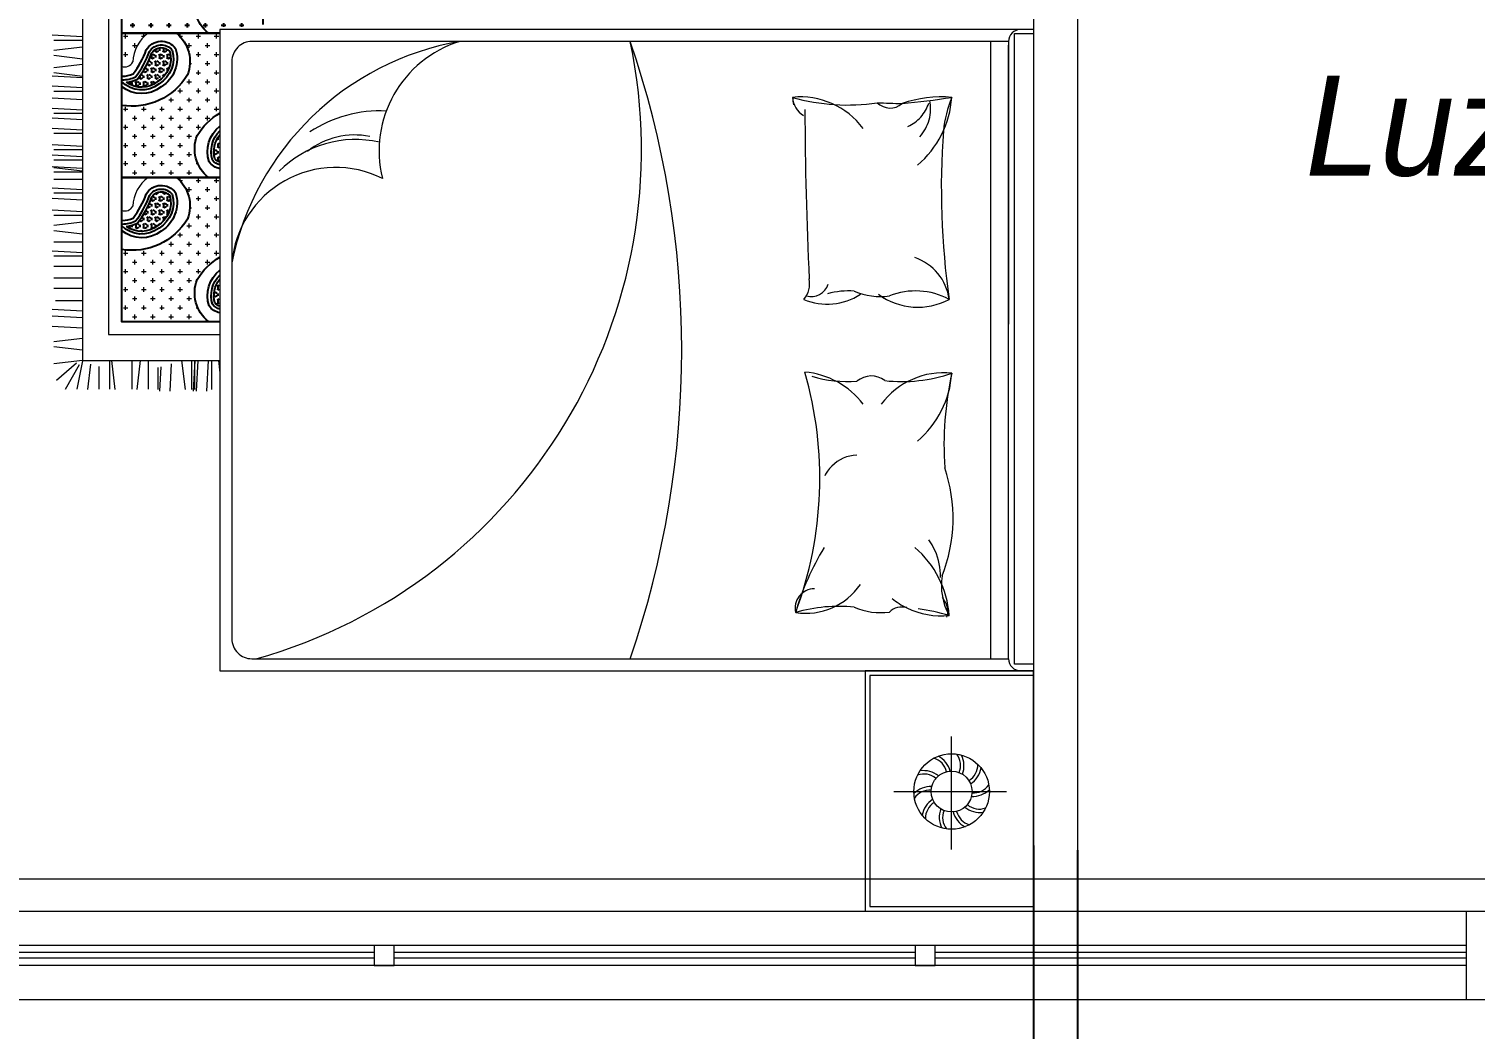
# Model space of a CAD drawing. Header units: millimetres. Extents: x 485872 to 486142, y -52344 to -52207.
# Drawn here: x 485915.395 to 485919.003, y -52264.872 to -52262.377 of the extents above; entities that cross this region are included whole.
import ezdxf

# ---------------------------------------------------------------- set-up
doc = ezdxf.new("R2010")
doc.units = ezdxf.units.MM
doc.header["$LTSCALE"] = 15
doc.header["$PDMODE"] = 2
doc.header["$PDSIZE"] = -10
for name, pattern in [('ACAD_ISO07W100', [3.5, 0.5, -3]), ('CENTER', [2, 1.25, -0.25, 0.25, -0.25]), ('DASHDOTX2', [50.8, 25.4, -12.7, 0, -12.7])]:
    doc.linetypes.add(name, pattern=pattern)
for name, color, linetype in [('3', 252, 'Continuous'), ('4', 161, 'Continuous'), ('7', 7, 'Continuous'), ('BH', 251, 'Continuous')]:
    doc.layers.add(name, color=color, linetype=linetype)
doc.styles.get("Standard").update_dxf_attribs({"font": ''})
doc.styles.get('Standard').set_extended_font_data('Flux Architect', italic=True)
doc.dimstyles.get("Standard").update_dxf_attribs({"dimtxt": 0.2, "dimasz": 0.15, "dimexe": 0.1, "dimexo": 0.3, "dimgap": 0.1, "dimtad": 1, "dimzin": 0, "dimdsep": 46, "dimtxsty": 'Standard', "dimblk": 'ARCHTICK', "dimcen": 0.09, "dimdle": 0.1, "dimclrd": 4, "dimclrt": 2, "dimadec": 0, "dimazin": 0, "dimtfac": 1, "dimtofl": 0, "dimtmove": 0, "dimatfit": 3, "dimfxl": 1, "dimtfillclr": 1, "dimtolj": 1, "dimtzin": 0, "dimarcsym": 1})
pattern_1 = [(0, (-53457.21058870771, 9308.989591769201), (22.68, 22.68), [11.34, -34.02]), (90, (-53451.54058870773, 9303.3195917692), (-22.68, 22.68), [11.34, -34.02])]

# ---------------------------------------------------------------- blocks, each defined once
blk = doc.blocks.new('A$C3FFC7DDA')
at = {"layer": 'BH'}
h = blk.add_hatch(dxfattribs=at)
h.set_pattern_fill('CROSS', color=256, scale=90.72000000000001, style=0)
h.set_pattern_definition(pattern_1)
h.paths.add_polyline_path([(421.4687557235575, 251.5381949846733, -0.3840246390260669), (432.2454147567241, 223.4275970172603), (350.0434480139993, 223.4275970172612), (350.0434480139993, 289.6652297304217, 0.2274321363381987)])
edge = h.paths.add_edge_path()
edge.add_line((693.8616875029365, 468.6270996002422), (693.8616875029375, 526.2426501454984))
edge.add_arc((633.1954715495995, 454.961939337071), 93.6019737583115, 49.59926534103521, 87.53247327499825)
edge.add_arc((647.4382080370747, 568.5134010052321), 22.48900281268601, 158.9591063299014, 242.9911852022501, ccw=False)
edge.add_line((626.4486727314506, 576.5877217297857), (350.0434480139993, 576.5877217297857))
edge.add_line((350.0434480139993, 576.5877217297857), (350.0434480139993, 223.4275970172612))
edge.add_line((350.0434480139993, 223.4275970172612), (709.6246659031494, 223.4275970172594))
edge.add_line((709.6246659031494, 223.4275970172594), (709.6246659031494, 468.6270996002422))
edge.add_line((709.6246659031494, 468.6270996002422), (693.8616875029365, 468.6270996002422))
h = blk.add_hatch(dxfattribs=at)
h.set_pattern_fill('CROSS', color=256, scale=90.72000000000001, style=0)
h.set_pattern_definition(pattern_1)
h.paths.add_polyline_path([(528.8600305296604, 576.5877217297857), (350.0434480139993, 576.5877217297857), (350.0434480139993, 360.9011342655431, -0.3224756214508732), (453.7987328230995, 387.9045028789532, -0.3064658726302444), (529.8340569586035, 223.4275970172603), (709.6246659031494, 223.4275970172603), (709.6246659031494, 440.309139414805, -0.327118991495692), (604.8953546651355, 412.1108158680944, -0.3064658726302408)])
h = blk.add_hatch(dxfattribs=at)
h.set_pattern_fill('HEX', color=256, scale=45.36000000000001, style=0)
h.set_pattern_definition([(180, (14125.85044342469, -2112.108838603004), (0, -9.820728081360002), [5.670000000000001, -11.34]), (299.9999999999999, (14125.85044342469, -2112.108838603004), (8.50500000211697, 4.910364040679998), [5.670000000000002, -11.34]), (240, (14120.18044342467, -2112.108838603004), (8.50500000211697, -4.910364040680001), [5.670000000000001, -11.34])])
edge = h.paths.add_edge_path()
edge.add_line((1031.058679897817, 468.6270996002422), (963.3302930802242, 468.6270996002422))
edge.add_arc((1005.009604334854, 520.2114072794243), 66.31821609030844, 231.0623326744879, 285.6261854644664)
edge.add_arc((1004.697541136899, 477.3260154126373), 27.75933668306064, 310.900999010166, 341.737619629314)
h = blk.add_hatch(dxfattribs=at)
h.set_pattern_fill('HEX', color=256, scale=45.36000000000001, style=0)
h.set_pattern_definition([(180, (13766.26922553554, -2112.108838603004), (0, -9.820728081360002), [5.670000000000001, -11.34]), (299.9999999999999, (13766.26922553554, -2112.108838603004), (8.50500000211697, 4.910364040679998), [5.670000000000002, -11.34]), (240, (13760.59922553552, -2112.108838603004), (8.50500000211697, -4.910364040680001), [5.670000000000001, -11.34])])
edge = h.paths.add_edge_path()
edge.add_line((1390.639897786948, 468.6270996002422), (1322.911510969319, 468.6270996002422))
edge.add_arc((1364.590822223961, 520.2114072794432), 66.3182160903305, 231.06233267449, 285.6261854644741)
edge.add_arc((1364.278759026035, 477.3260154126484), 27.75933668305936, 310.9009990101283, 341.7376196292891)
h = blk.add_hatch(dxfattribs=at)
h.set_pattern_fill('HEX', color=256, scale=45.36000000000001, style=0)
h.set_pattern_definition([(0, (-13046.13276332831, 2465.268963315535), (0, 9.820728081360002), [5.670000000000001, -11.34]), (120, (-13046.13276332831, 2465.268963315535), (-8.50500000211697, -4.910364040679998), [5.669999999999961, -11.33999999999992]), (59.99999999999999, (-13040.46276332833, 2465.268963315535), (-8.50500000211697, 4.910364040680001), [5.670000000000001, -11.34])])
edge = h.paths.add_edge_path()
edge.add_arc((738.3886356284529, 222.5288871506467), 94.50566846474352, 8.246504473793191, 25.29405042261757)
edge.add_arc((671.9935346815721, 66.72221835317765), 248.0810700936134, 52.26147780604171, 69.70028090776539)
edge.add_arc((773.1589821295338, 322.6893033344232), 27.75933668306186, 130.9009990102033, 237.0501860640841, ccw=False)
edge.add_arc((772.846918931579, 279.8039114676065), 66.3182160903305, 30.088262677886917, 105.6261854644741, ccw=False)
edge.add_arc((781.9743671790152, 273.4908863934472), 62.39832555950425, -36.83299816250559, 39.34589111637263, ccw=False)
h = blk.add_hatch(dxfattribs=at)
h.set_pattern_fill('HEX', color=256, scale=45.36000000000001, style=0)
h.set_pattern_definition([(0, (-13405.71398121743, 2465.268963315535), (0, 9.820728081360002), [5.670000000000001, -11.34]), (120, (-13405.71398121743, 2465.268963315535), (-8.50500000211697, -4.910364040679998), [5.669999999999962, -11.33999999999992]), (59.99999999999999, (-13400.04398121742, 2465.268963315535), (-8.50500000211697, 4.910364040680001), [5.670000000000001, -11.34])])
edge = h.paths.add_edge_path()
edge.add_arc((1097.969853517545, 222.5288871506467), 94.50566846474352, 8.246504473793191, 25.29405042261757)
edge.add_arc((1031.574752570664, 66.72221835317765), 248.0810700936134, 52.26147780604171, 69.70028090776539)
edge.add_arc((1132.740200018669, 322.6893033343904), 27.75933668305808, 130.9009990100909, 237.0501860639717, ccw=False)
edge.add_arc((1132.428136820744, 279.8039114676253), 66.31821609030845, 30.088262677879015, 105.6261854644664, ccw=False)
edge.add_arc((1141.555585068136, 273.4908863934843), 62.39832555950323, -36.83299816254902, 39.345891116329426, ccw=False)
at = {"layer": '3', "lineweight": 13}
for p, q in [((2283.861687502966, 2498.627099600242), (2300.000001655917, 2498.627099600242)), ((2300.000001655917, 2498.627099600242), (2300.000001655917, 2466.825293102709)), ((730.000001655917, 2436.825293102709), (1435.000001655917, 2436.825293102709)), ((2270.000001655917, 2436.825293102709), (1435.000001655917, 2436.825293102709)), ((2270.000001655917, 2392.481172313943), (1435.000001655917, 2392.481172313943)), ((1525.987101681345, 465.0044307714561), (1556.711325353197, 468.6270996002422)), ((1525.987101681345, 448.0326070902811), (1597.980238740234, 448.0326070902811)), ((1525.987101681345, 439.5439534372126), (1602.214698707267, 435.299626610009)), ((1525.987101681345, 414.0834761029691), (1602.214698707267, 409.8391492757946)), ((1525.987101681345, 406.461816252413), (1602.214698707267, 402.2174894252385)), ((1525.987101681345, 405.5948224499298), (1597.980238740234, 405.5948224499298)), ((1525.987101681345, 397.9731625993736), (1597.980238740234, 397.9731625993736)), ((1525.987101681345, 373.2982679342967), (1597.980238740234, 381.7869215873652)), ((1534.398495816062, 347.3694470188348), (1602.214698707267, 343.5934637728787)), ((1525.987101681345, 290.2266324810626), (1597.855839282467, 290.2266324810626)), ((1541.608164108755, 321.5075377918838), (1602.214698707267, 318.1329864386353)), ((1543.126385675616, 313.8886596127704), (1597.980238740234, 313.8886596127704)), ((1525.987101681345, 269.8280640042503), (1597.980238740234, 261.2749492512376)), ((1525.987101681345, 248.7731800077017), (1597.855839282467, 248.7731800077017)), ((1525.987101681345, 198.5998626445653), (1597.980238740234, 207.0885162976338)), ((1525.987101681345, 193.6024148857687), (1597.855839282467, 193.6024148857687)), ((1534.879487356684, 145.6657662854996), (1597.980238740234, 138.1691077200521)), ((1540.520846945485, 167.1207909498771), (1597.855839282467, 167.1207909498771)), ((718.7746287429363, 126.2275970172486), (714.5303019157327, 49.99999999135616)), ((727.2632823960048, 126.2275970172486), (727.2632823960048, 54.23445995835937)), ((744.2351060771507, 126.2275970172486), (752.7237597302192, 54.23445995835937)), ((773.939910237259, 125.6388594161544), (765.4567402104622, 54.23445995835937)), ((787.4482209441085, 126.2275970172486), (795.9368745971769, 54.23445995835937)), ((817.1530251042168, 125.6388594161544), (808.6698550774199, 54.23445995835937)), ((820.6275053323952, 126.2275970172486), (816.3831785052207, 49.99999999135616)), ((846.0879826679775, 126.2275970172486), (841.8436558407739, 49.99999999135616)), ((854.5766363210168, 126.2275970172486), (854.5766363210168, 54.23445995835937)), ((875.7927868280567, 126.2275970172486), (871.5484600008531, 49.99999999135616)), ((901.2532641623002, 126.2275970172486), (897.0089373351257, 49.99999999135616)), ((909.7419178153395, 126.2275970172486), (909.7419178153395, 54.23445995835937)), ((925.6111025414612, 126.2275970172486), (921.3667757142866, 49.99999999135616)), ((951.0715798757046, 126.2275970172486), (946.8272530485301, 49.99999999135616)), ((959.5602335287731, 126.2275970172486), (959.5602335287731, 54.23445995835937)), ((992.1270270057612, 126.2275970172486), (987.8827001785576, 49.99999999135616)), ((1000.615680658801, 126.2275970172486), (1000.615680658801, 54.23445995835937)), ((1017.587504341314, 126.2275970172486), (1013.343177514111, 49.99999999135616)), ((1026.076157994354, 126.2275970172486), (1026.076157994354, 54.23445995835937)), ((1047.292308502732, 126.2275970172486), (1043.047981675529, 49.99999999135616)), ((1053.564712105745, 125.6388594161544), (1045.081542078977, 54.23445995835937)), ((1055.780962155801, 126.2275970172486), (1055.780962155801, 54.23445995835937)), ((1074.033225308773, 125.6388594161544), (1074.033225308773, 54.35885941615561)), ((1100.25230720091, 126.2275970172486), (1096.007980373706, 49.99999999135616)), ((1108.74096085392, 126.2275970172486), (1108.74096085392, 54.23445995835937)), ((1125.712784536463, 126.2275970172486), (1121.468457709259, 49.99999999135616)), ((1155.417588697881, 126.2275970172486), (1151.173261870677, 49.99999999135616)), ((1163.906242350949, 126.2275970172486), (1163.906242350949, 54.23445995835937)), ((1180.878066032095, 126.2275970172486), (1189.366719685164, 54.23445995835937)), ((1210.582870192233, 125.6388594161544), (1202.099700165407, 54.23445995835937)), ((1231.051383395232, 125.6388594161544), (1231.051383395232, 54.35885941615561)), ((1257.27046528734, 126.2275970172486), (1253.026138460165, 49.99999999135616)), ((1265.759118940408, 126.2275970172486), (1265.759118940408, 54.23445995835937)), ((1291.219596275962, 126.2275970172486), (1291.219596275962, 54.23445995835937)), ((1320.924400436099, 126.2275970172486), (1320.924400436099, 54.23445995835937)), ((1346.384877770313, 126.2275970172486), (1346.384877770313, 54.23445995835937)), ((1377.457597249293, 126.2275970172486), (1377.457597249293, 58.46891992571182)), ((1402.918074584846, 126.2275970172486), (1398.673747757643, 49.99999999135616)), ((1419.895381890954, 126.2275970172486), (1415.651055063779, 49.99999999135616)), ((1445.355859225197, 126.2275970172486), (1441.111532397994, 49.99999999135616)), ((1470.816336559412, 126.2275970172486), (1479.304990212509, 54.23445995835937)), ((1500.521140719549, 125.6388594161544), (1492.037970692752, 54.23445995835937)), ((1525.987101681345, 126.2275970172486), (1534.475755334413, 54.23445995835937)), ((1526.575839282468, 126.2275970172777), (1597.855839282467, 111.950025827944)), ((1532.669367649611, 111.2726049530902), (1575.44747704572, 61.47716392186703)), ((1536.389215566847, 117.9615189392935), (1597.980238740234, 82.99834259814816))]:
    blk.add_line(p, q, dxfattribs=at)
at = {"layer": '3', "linetype": 'CENTER', "lineweight": 13, "ltscale": 15}
for p, q in [((2601.279484167713, 2150.442485579435), (2601.279484167713, 2438.850868912152)), ((2745.483675834079, 2294.646677245793), (2457.075292501348, 2294.646677245793))]:
    blk.add_line(p, q, dxfattribs=at)
at = {"layer": '3', "lineweight": 13}
for points in [[(2900.000001655917, 2498.653391195141), (2300.000001655917, 2498.653391195141)], [(2312.000001655917, 2498.627099600242), (2312.000001655917, 2090.653391195141), (2888.000001655917, 2090.653391195141), (2888.000001655917, 2498.653391195141)], [(1435.000001655917, 2436.825293102709), (739.5758158089484, 2436.825293102709)], [(1435.000001655917, 2392.481172313943), (730.0000016559898, 2392.481172313943)]]:
    blk.add_lwpolyline(points, dxfattribs=at)
for centre, radius, start, end in [((730.000001655917, 2466.825293102709), 30, 179.9999999999998, 270), ((2270.000001655917, 2466.825293102709), 30, 270, 0), ((2558.604214956566, 2349.231798615278), 46.16150084271763, 355.461976297156, 55.69982742595808), ((2553.054378866629, 2346.829429238394), 60.51903898604408, 357.5102507928852, 43.82996907936119), ((2534.670136800789, 2313.723074193811), 46.16150084271763, 31.4619762971474, 91.69982742594762), ((2531.592302378314, 2308.517404734826), 60.51903898604408, 33.51025079288808, 79.82996907936464), ((2598.838795471955, 2363.890861953638), 46.16150084271763, 319.4619762971455, 19.69982742595445), ((2592.936806468908, 2365.209416107304), 60.51903898604408, 321.5102507928728, 7.829969079366985), ((2536.17856537073, 2270.92781452107), 46.16150084271763, 67.46197629716501, 127.6998274259511), ((2536.748360753369, 2264.907233779144), 60.51903898604408, 69.51025079289452, 115.8299690793642), ((2640.005636113161, 2352.101000256895), 46.16150084271763, 283.4619762971654, 343.6998274259615), ((2636.005853394945, 2356.636835070385), 60.51903898604408, 285.5102507928969, 331.8299690793604), ((1227.347723671915, 2210.385330760764), 165.5888762193717, 323.7388798372078, 28.12686630301515), ((1540.372061464182, 2050.723033956398), 244.964437246083, 40.41890206532408, 85.9870962375298), ((2179.097938017552, 2044.084281903226), 244.964437246083, 94.0129037624702, 139.5810979346759), ((2566.553114940489, 2232.656519421202), 60.51903898604408, 105.5102507928969, 151.8299690793604), ((2562.553332222273, 2237.192354234692), 46.16150084271763, 103.4619762971654, 163.6998274259615), ((2666.380402964704, 2318.365539970517), 46.16150084271763, 247.461976297165, 307.6998274259511), ((2609.622161866526, 2224.083938384283), 60.51903898604408, 141.5102507928728, 187.829969079367), ((2603.720172863479, 2225.40249253792), 46.16150084271763, 139.4619762971455, 199.6998274259545), ((2649.504589468805, 2242.463925253163), 60.51903898604408, 177.5102507928852, 223.8299690793612), ((2643.954753378861, 2240.061555876309), 46.16150084271763, 175.461976297156, 235.699827425958), ((2670.966665957112, 2280.775949756731), 60.51903898604408, 213.5102507928881, 259.8299690793646), ((2667.888831534638, 2275.570280297776), 46.16150084271763, 211.4619762971474, 271.6998274259477), ((2665.810607582058, 2324.386120712443), 60.51903898604408, 249.5102507928945, 295.8299690793642), ((1968.660594933692, 2268.507280983758), 194.3203121079686, 320.9404226202161, 333.7371454878033), ((1062.747208037563, 1917.707603987743), 194.3203121079686, 126.5710977631682, 185.8899764679443), ((1758.124583990251, 1911.125456158072), 203.9744349773548, 127.119748027898, 175.0900462450892), ((1322.944934523777, 1944.641153945384), 43.65499286780013, 343.3520568069814, 73.29946898608758), ((2327.006921038246, 2519.170054801099), 637.2915111436391, 238.349886492391, 254.3137471088968), ((1500.000001655924, -750.8483453326335), 2372.030084989045, 71.0576602753166, 108.9423397246834), ((1000.07603408163, 201.0612908764742), 1319.598155245207, 15.77081106365875, 101.8099102887528), ((1423.970287079061, 1188.68023856837), 704.4829762709218, 189.9106211418909, 258.3834492113069), ((1221.624462580079, 868.6005809004419), 318.4178067982141, 177.2246838750449, 213.4102947926609), ((1243.639220096851, 806.9457884818548), 268.9730677775224, 167.1155728662533, 225.1048151630421), ((1151.546239816427, 804.6624497305602), 188.1961170363649, 168.3590650906946, 218.5338342457043)]:
    blk.add_arc(centre, radius, start, end, dxfattribs=at)
at = {"layer": '3', "color": 3, "lineweight": 13}
blk.add_arc((1390.621662370839, 2160.990432511753), 128.6183897394428, 97.70316595761349, 160.977544354988, dxfattribs=at)
at = {"layer": '3', "linetype": 'ACAD_ISO07W100', "lineweight": 13}
for centre, radius, start, end in [((2151.614069529485, 2236.033199560654), 48.97062126546649, 72.92259524582957, 134.4008911161061), ((897.9980735060781, 2139.305775604473), 103.0428432597798, 47.45091075010627, 101.7793097762741), ((854.8926378971555, 2146.962613682088), 95.2074571865327, 23.87556864224759, 72.13832744537066), ((2064.350424591477, 2110.645632852713), 156.3733808264419, 88.95771602068466, 139.051793133882), ((1856.654868191275, 2062.758327581221), 95.02073702147712, 182.6300194132664, 266.8840154727882)]:
    blk.add_arc(centre, radius, start, end, dxfattribs=at)
at = {"layer": '4', "color": 4, "lineweight": 13}
for p, q in [((1461.187101681357, 191.0275970172661), (1461.187101681369, 468.6270996002422)), ((1525.987101681345, 126.2275970172777), (1525.987101681351, 468.6270996002423)), ((317.6434480140051, 191.0275970172661), (1461.187101681357, 191.0275970172661)), ((252.8434480140168, 126.2275970172486), (1525.987101681345, 126.2275970172777))]:
    blk.add_line(p, q, dxfattribs=at)
blk.add_lwpolyline([(2283.861687502973, 2451.752099600068), (710.000001655917, 2451.752099600242), (710.000001655917, 2498.627099600242), (2283.861687502966, 2498.627099600068), (2283.861687502973, 2451.752099600242)], dxfattribs=at)
blk.add_lwpolyline([(730.0000016559898, 2436.825293102709), (730.0000016558879, 548.6270996002422, 0.4142135623731124), (780.0000016558879, 498.6270996002422), (2220.000001655946, 498.6270996002422, 0.4142135623731097), (2270.000001655946, 548.6270996002422), (2270.000001655859, 2436.825293102709)], format="xyb", dxfattribs=at)
for radius in [94.20419166636361, 51.04228720713718]:
    blk.add_circle((2601.279484167713, 2294.646677245793), radius, dxfattribs=at)
at = {"layer": '7', "lineweight": 13}
for points in [[(700.000001655917, 2498.627099600242), (700.0000016558879, 468.6270996002422), (2300.000001655946, 468.6270996002422), (2300.000001655917, 2498.627099600242)], [(2300.000001655917, 2498.627099600242), (2300.000001655917, 2078.653391195141), (2900.000001655917, 2078.653391195141), (2900.000001655917, 2498.653391195141)]]:
    blk.add_lwpolyline(points, dxfattribs=at)
blk.add_lwpolyline([(952.7353371893623, 2274.156021765928, 0.05340411299859054), (1373.38153207651, 2288.448143485264, 0.04065384694648601)], format="xyb", dxfattribs=at)
for centre, radius, start, end in [((1176.869338822627, 2269.838797327742), 308.4516537023845, 175.3048403130168, 198.6941859931468), ((852.3098649535314, 2050.723033956398), 244.964437246083, 40.41890206532408, 85.9870962375298), ((-745.9227281405001, 2033.766202095721), 1636.376012811697, 4.809846188448515, 9.189180117759896), ((982.1842844579769, 2567.484884243604), 294.8034295215505, 247.5178501591149, 264.266962058804), ((1529.099640478529, 2204.860565695999), 176.7342990056745, 151.7736400992535, 201.6982653051124), ((1750.809404548214, 2275.14603303693), 194.3203121079686, 174.1100235320557, 233.4289022368318), ((1739.257360534295, 3131.706955215486), 856.1328329234997, 257.7438270005401, 273.6284339754017), ((1200.265187025016, 2170.772387559904), 378.2611411277968, 353.4946931066881, 19.18669350569994), ((1919.570191947434, 1910.596603013342), 387.7802015586639, 68.2025909216632, 108.9817016037133), ((2086.404524085232, 2425.255886457307), 156.2825653921942, 261.595816314433, 298.9091770989453), ((1968.660594933684, 2268.507280983758), 194.3203121079759, 333.7371454878045, 5.889976467944302), ((2657.978201552058, 2142.503544634092), 517.0481549146743, 163.6045662291343, 172.3272985804286), ((851.6232528605105, 2141.021207808953), 44.61701382252853, 314.4735958919883, 42.17134074538237), ((-1476.501761973312, 2216.712931117363), 2361.831884243083, 357.390541696863, 358.8876449915126), ((2186.859645381181, 2170.956631676439), 45.86698251802695, 165.3506077622994, 223.268442776275), ((1198.231463716966, 2117.469071120111), 168.1089103948723, 337.0169649842489, 7.536755788406368), ((1986.804979935991, 2117.469071120111), 168.1089103948723, 337.0169649842489, 7.536755788406368), ((393.0213368893419, 2034.162574871269), 495.5711040997754, 344.0243031183449, 8.707091193726084), ((1619.255863962149, 2094.293925836682), 54.71511327153296, 142.0832898219685, 220.9020047869323), ((1233.240769756627, 1984.098092594912), 152.2593660733892, 337.4466691750312, 33.04781255540038), ((1248.630494930298, 2038.009591336304), 329.9049856050468, 343.7954346786897, 3.555411715482326), ((1991.564512099267, 1930.687447263568), 165.0539160474057, 351.2621279375049, 55.75721450137834), ((1535.731509870031, 2036.559561009839), 183.3724281159091, 175.2232846649491, 196.2300443402383), ((2513.906215663843, 2011.575286999054), 374.5063945073885, 173.8295810861003, 196.4355969864743), ((1819.778364549977, 1002.586192489864), 963.1368133774697, 69.65065133083098, 105.9630719597228), ((2143.301259723692, 1952.025592530554), 47.79209327822279, 179.7726746578356, 283.8018369639329), ((866.0048530599452, 1954.613990916987), 56.95171457819486, 273.4708540050241, 328.5411840807255), ((860.92172603988, 11786.73596493163), 9858.30068187999, 270.2275915135075, 272.683428553541), ((1334.356492579092, 1880.102327931585), 60.32699298077914, 49.09905915219034, 101.3702305271091), ((852.3098649535314, 2142.13060306813), 244.964437246083, 274.0129037624702, 278.3416578853481), ((1003.273392087576, 1152.210892624833), 286.1224672710803, 197.2359974966353, 283.8634829385639), ((1304.925103763409, 758.1232760470593), 260.4967706421425, 153.483536807621, 264.9765213599144)]:
    blk.add_arc(centre, radius, start, end, dxfattribs=at)
at = {"layer": 'BH', "lineweight": 13}
for p, q in [((722.8589082782382, 460.4171887864577), (711.5189082782381, 460.4171887864577)), ((717.1889082782545, 454.747188786454), (717.1889082782545, 466.0871887864541)), ((745.5389082782385, 437.7371887864574), (734.1989082782384, 437.7371887864574)), ((739.8689082782548, 432.0671887864555), (739.8689082782548, 443.4071887864557)), ((768.2189082782388, 460.4171887864577), (756.8789082782387, 460.4171887864577)), ((762.5489082782551, 454.7471887864594), (762.5489082782551, 466.0871887864596)), ((790.8989082782391, 437.7371887864574), (779.558908278239, 437.7371887864574)), ((785.2289082782554, 432.0671887864555), (785.2289082782554, 443.4071887864557)), ((813.5789082782394, 460.4171887864577), (802.2389082782393, 460.4171887864577)), ((807.9089082782557, 454.7471887864558), (807.9089082782557, 466.087188786456)), ((836.2589082782397, 437.7371887864574), (824.9189082782395, 437.7371887864574)), ((830.588908278256, 432.0671887864555), (830.588908278256, 443.4071887864557)), ((858.93890827824, 460.4171887864577), (847.5989082782398, 460.4171887864577)), ((853.2689082782563, 454.7471887864522), (853.2689082782563, 466.0871887864523)), ((881.6189082782403, 437.7371887864574), (870.2789082782401, 437.7371887864574)), ((875.9489082782566, 432.0671887864555), (875.9489082782566, 443.4071887864557)), ((904.2989082782406, 460.4171887864577), (892.9589082782404, 460.4171887864577)), ((898.6289082782569, 454.7471887864594), (898.6289082782569, 466.0871887864596)), ((926.9789082782409, 437.7371887864574), (915.6389082782407, 437.7371887864574)), ((921.3089082782571, 432.0671887864592), (921.3089082782571, 443.4071887864593)), ((1082.440126167345, 460.4171887864577), (1071.100126167345, 460.4171887864577)), ((1076.770126167361, 454.747188786454), (1076.770126167361, 466.0871887864541)), ((1105.120126167345, 437.7371887864574), (1093.780126167345, 437.7371887864574)), ((1099.450126167361, 432.0671887864555), (1099.450126167361, 443.4071887864557)), ((1127.800126167345, 460.4171887864577), (1116.460126167345, 460.4171887864577)), ((1122.130126167362, 454.7471887864522), (1122.130126167362, 466.0871887864523)), ((1150.480126167346, 437.7371887864574), (1139.140126167345, 437.7371887864574)), ((1144.810126167362, 432.0671887864592), (1144.810126167362, 443.4071887864593)), ((1173.160126167346, 460.4171887864577), (1161.820126167346, 460.4171887864577)), ((1167.490126167362, 454.7471887864558), (1167.490126167362, 466.087188786456)), ((1195.840126167346, 437.7371887864574), (1184.500126167346, 437.7371887864574)), ((1190.170126167362, 432.0671887864555), (1190.170126167362, 443.4071887864557)), ((1218.520126167346, 460.4171887864577), (1207.180126167346, 460.4171887864577)), ((1212.850126167363, 454.7471887864558), (1212.850126167363, 466.087188786456)), ((1241.200126167347, 437.7371887864574), (1229.860126167347, 437.7371887864574)), ((1235.530126167363, 432.0671887864592), (1235.530126167363, 443.4071887864593)), ((1263.880126167347, 460.4171887864577), (1252.540126167347, 460.4171887864577)), ((1258.210126167363, 454.7471887864631), (1258.210126167363, 466.0871887864632)), ((1286.560126167347, 437.7371887864574), (1275.220126167347, 437.7371887864574)), ((1280.890126167364, 432.0671887864628), (1280.890126167364, 443.4071887864629)), ((722.8589082782382, 415.0571887864589), (711.5189082782381, 415.0571887864589)), ((717.1889082782545, 409.3871887864534), (717.1889082782545, 420.7271887864536)), ((739.8689082782548, 386.7071887864549), (739.8689082782548, 398.0471887864551)), ((768.2189082782388, 415.0571887864589), (756.8789082782387, 415.0571887864589)), ((762.5489082782551, 409.3871887864589), (762.5489082782551, 420.727188786459)), ((785.2289082782554, 393.9556607987579), (785.2289082782554, 398.0471887864551)), ((813.5789082782394, 415.0571887864589), (802.2389082782393, 415.0571887864589)), ((807.9089082782557, 409.3871887864552), (807.9089082782557, 420.7271887864554)), ((830.588908278256, 386.7071887864549), (830.588908278256, 398.0471887864551)), ((858.93890827824, 415.0571887864589), (847.5989082782398, 415.0571887864589)), ((853.2689082782563, 409.3871887864516), (853.2689082782563, 420.7271887864517)), ((875.9489082782566, 386.7071887864549), (875.9489082782566, 398.0471887864551)), ((904.2989082782406, 415.0571887864589), (892.9589082782404, 415.0571887864589)), ((898.6289082782569, 409.3871887864589), (898.6289082782569, 420.727188786459)), ((921.3089082782571, 386.7071887864586), (921.3089082782571, 398.0471887864587)), ((949.6589082782411, 415.0571887864589), (938.318908278241, 415.0571887864589)), ((943.9889082782574, 409.3871887864589), (943.9889082782574, 420.727188786459)), ((966.6689082782577, 386.7071887864586), (966.6689082782577, 398.0471887864587)), ((1012.028908278258, 386.7071887864586), (1012.028908278258, 398.0471887864587)), ((1034.708908278259, 409.3871887864589), (1034.708908278259, 413.7649442943039)), ((1040.378908278235, 415.0571887864589), (1037.503283437498, 415.0571887864589)), ((1057.388908278259, 386.7071887864513), (1057.388908278259, 398.0471887864514)), ((1082.440126167345, 415.0571887864589), (1071.100126167345, 415.0571887864589)), ((1076.770126167361, 409.3871887864534), (1076.770126167361, 420.7271887864536)), ((1099.450126167361, 386.7071887864549), (1099.450126167361, 398.0471887864551)), ((1127.800126167345, 415.0571887864589), (1116.460126167345, 415.0571887864589)), ((1122.130126167362, 409.3871887864516), (1122.130126167362, 420.7271887864517)), ((1144.810126167362, 393.9556607987615), (1144.810126167362, 398.0471887864587)), ((1173.160126167346, 415.0571887864589), (1161.820126167346, 415.0571887864589)), ((1167.490126167362, 409.3871887864552), (1167.490126167362, 420.7271887864554)), ((1190.170126167362, 386.7071887864549), (1190.170126167362, 398.0471887864551)), ((1218.520126167346, 415.0571887864589), (1207.180126167346, 415.0571887864589)), ((1212.850126167363, 409.3871887864552), (1212.850126167363, 420.7271887864554)), ((1235.530126167363, 386.7071887864586), (1235.530126167363, 398.0471887864587)), ((1263.880126167347, 415.0571887864589), (1252.540126167347, 415.0571887864589)), ((1258.210126167363, 409.3871887864625), (1258.210126167363, 420.7271887864626)), ((1280.890126167364, 386.7071887864622), (1280.890126167364, 398.0471887864624)), ((1309.240126167348, 415.0571887864589), (1297.900126167347, 415.0571887864589)), ((1303.570126167364, 409.3871887864625), (1303.570126167364, 420.7271887864626)), ((1326.250126167364, 386.7071887864622), (1326.250126167364, 398.0471887864624)), ((1371.610126167365, 386.7071887864622), (1371.610126167365, 398.0471887864624)), ((1394.290126167365, 409.3871887864625), (1394.290126167365, 413.7649442942857)), ((1399.960126167342, 415.0571887864589), (1397.084501326663, 415.0571887864589)), ((1416.970126167365, 386.7071887864549), (1416.970126167365, 398.0471887864551)), ((717.957494667291, 369.6971887864584), (711.5189082782381, 369.6971887864584)), ((717.1889082782545, 368.9781563029919), (717.1889082782545, 375.367188786453)), ((745.5389082782385, 392.3771887864586), (734.1989082782384, 392.3771887864586)), ((836.2589082782324, 392.3771887864586), (824.9189082782323, 392.3771887864586)), ((858.9389082782327, 369.6971887864584), (847.5989082782326, 369.6971887864584)), ((853.2689082782563, 364.027188786451), (853.2689082782563, 375.3671887864512)), ((881.618908278233, 392.3771887864586), (870.2789082782328, 392.3771887864586)), ((904.2989082782333, 369.6971887864584), (892.9589082782331, 369.6971887864584)), ((898.6289082782569, 364.0271887864583), (898.6289082782569, 375.3671887864584)), ((926.9789082782336, 392.3771887864586), (915.6389082782334, 392.3771887864586)), ((949.6589082782339, 369.6971887864584), (938.3189082782337, 369.6971887864584)), ((943.9889082782574, 364.0271887864583), (943.9889082782574, 375.3671887864584)), ((972.3389082782342, 392.3771887864586), (960.998908278234, 392.3771887864586)), ((995.0189082782344, 369.6971887864584), (983.6789082782343, 369.6971887864584)), ((989.348908278258, 364.0271887864583), (989.348908278258, 375.3671887864584)), ((1017.698908278235, 392.3771887864586), (1006.358908278235, 392.3771887864586)), ((1040.378908278235, 369.6971887864584), (1029.038908278235, 369.6971887864584)), ((1034.708908278259, 364.0271887864583), (1034.708908278259, 375.3671887864584)), ((1063.058908278235, 392.3771887864586), (1051.718908278235, 392.3771887864586)), ((1077.538712556405, 369.6971887864584), (1071.100126167345, 369.6971887864584)), ((1076.770126167361, 368.9781563029919), (1076.770126167361, 375.367188786453)), ((1105.120126167345, 392.3771887864586), (1093.780126167345, 392.3771887864586)), ((1195.840126167339, 392.3771887864586), (1184.500126167339, 392.3771887864586)), ((1218.520126167339, 369.6971887864584), (1207.180126167339, 369.6971887864584)), ((1212.850126167363, 364.0271887864546), (1212.850126167363, 375.3671887864548)), ((1241.200126167339, 392.3771887864586), (1229.860126167339, 392.3771887864586)), ((1263.88012616734, 369.6971887864584), (1252.54012616734, 369.6971887864584)), ((1258.210126167363, 364.0271887864619), (1258.210126167363, 375.3671887864621)), ((1286.56012616734, 392.3771887864586), (1275.22012616734, 392.3771887864586)), ((1309.24012616734, 369.6971887864584), (1297.90012616734, 369.6971887864584)), ((1303.570126167364, 364.0271887864619), (1303.570126167364, 375.3671887864621)), ((1331.920126167341, 392.3771887864586), (1320.58012616734, 392.3771887864586)), ((1354.600126167341, 369.6971887864584), (1343.260126167341, 369.6971887864584)), ((1348.930126167365, 364.0271887864619), (1348.930126167365, 375.3671887864621)), ((1377.280126167341, 392.3771887864586), (1365.940126167341, 392.3771887864586)), ((1399.960126167342, 369.6971887864584), (1388.620126167341, 369.6971887864584)), ((1394.290126167365, 364.0271887864619), (1394.290126167365, 375.3671887864621)), ((1422.640126167342, 392.3771887864586), (1411.300126167342, 392.3771887864586)), ((881.618908278233, 347.0171887864581), (870.2789082782328, 347.0171887864581)), ((875.9489082782566, 341.3471887864544), (875.9489082782566, 352.6871887864545)), ((898.6289082782569, 318.6671887864577), (898.6289082782569, 330.0071887864578)), ((926.9789082782336, 347.0171887864581), (915.6389082782334, 347.0171887864581)), ((921.3089082782571, 341.347188786458), (921.3089082782571, 352.6871887864581)), ((943.9889082782574, 318.6671887864577), (943.9889082782574, 330.0071887864578)), ((972.3389082782342, 347.0171887864581), (960.998908278234, 347.0171887864581)), ((966.6689082782577, 341.347188786458), (966.6689082782577, 352.6871887864581)), ((989.348908278258, 318.6671887864577), (989.348908278258, 330.0071887864578)), ((1017.698908278235, 347.0171887864581), (1006.358908278235, 347.0171887864581)), ((1012.028908278258, 341.347188786458), (1012.028908278258, 352.6871887864581)), ((1034.708908278259, 318.6671887864577), (1034.708908278259, 330.0071887864578)), ((1063.058908278235, 347.0171887864581), (1051.718908278235, 347.0171887864581)), ((1057.388908278259, 341.3471887864507), (1057.388908278259, 352.6871887864509)), ((1241.200126167339, 347.0171887864581), (1229.860126167339, 347.0171887864581)), ((1235.530126167363, 341.347188786458), (1235.530126167363, 352.6871887864581)), ((1258.210126167363, 318.6671887864613), (1258.210126167363, 330.0071887864615)), ((1286.56012616734, 347.0171887864581), (1275.22012616734, 347.0171887864581)), ((1280.890126167364, 341.3471887864616), (1280.890126167364, 352.6871887864618)), ((1303.570126167364, 318.6671887864613), (1303.570126167364, 330.0071887864615)), ((1331.920126167341, 347.0171887864581), (1320.58012616734, 347.0171887864581)), ((1326.250126167364, 341.3471887864616), (1326.250126167364, 352.6871887864618)), ((1348.930126167365, 318.6671887864613), (1348.930126167365, 330.0071887864615)), ((1377.280126167341, 347.0171887864581), (1365.940126167341, 347.0171887864581)), ((1371.610126167365, 341.3471887864616), (1371.610126167365, 352.6871887864618)), ((1394.290126167365, 318.6671887864613), (1394.290126167365, 330.0071887864615)), ((1422.640126167342, 347.0171887864581), (1411.300126167342, 347.0171887864581)), ((1416.970126167365, 341.3471887864544), (1416.970126167365, 352.6871887864545)), ((904.2989082782406, 324.3371887864578), (892.9589082782404, 324.3371887864578)), ((926.9789082782409, 301.6571887864575), (915.6389082782407, 301.6571887864575)), ((921.3089082782571, 295.9871887864574), (921.3089082782571, 307.3271887864576)), ((949.6589082782411, 324.3371887864578), (938.318908278241, 324.3371887864578)), ((972.3389082782414, 301.6571887864575), (960.9989082782413, 301.6571887864575)), ((966.6689082782577, 295.9871887864574), (966.6689082782577, 307.3271887864576)), ((995.0189082782417, 324.3371887864578), (983.6789082782416, 324.3371887864578)), ((1017.698908278242, 301.6571887864575), (1006.358908278242, 301.6571887864575)), ((1012.028908278258, 295.9871887864574), (1012.028908278258, 307.3271887864576)), ((1040.378908278242, 324.3371887864578), (1029.038908278242, 324.3371887864578)), ((1063.058908278243, 301.6571887864575), (1051.718908278242, 301.6571887864575)), ((1057.388908278259, 295.9871887864501), (1057.388908278259, 307.3271887864503)), ((1263.880126167347, 324.3371887864578), (1252.540126167347, 324.3371887864578)), ((1286.560126167347, 301.6571887864575), (1275.220126167347, 301.6571887864575)), ((1280.890126167364, 295.987188786461), (1280.890126167364, 307.3271887864612)), ((1309.240126167348, 324.3371887864578), (1297.900126167347, 324.3371887864578)), ((1331.920126167348, 301.6571887864575), (1320.580126167348, 301.6571887864575)), ((1326.250126167364, 295.987188786461), (1326.250126167364, 307.3271887864612)), ((1354.600126167348, 324.3371887864578), (1343.260126167348, 324.3371887864578)), ((1377.280126167348, 301.6571887864575), (1365.940126167348, 301.6571887864575)), ((1371.610126167365, 295.987188786461), (1371.610126167365, 307.3271887864612)), ((1399.960126167349, 324.3371887864578), (1388.620126167349, 324.3371887864578)), ((1422.640126167349, 301.6571887864575), (1411.300126167349, 301.6571887864575)), ((1416.970126167365, 295.9871887864538), (1416.970126167365, 307.3271887864539)), ((718.7830275385895, 278.977188786459), (711.5189082782381, 278.977188786459)), ((717.1889082782545, 273.3071887864571), (717.1889082782545, 280.616187358406)), ((745.5389082782385, 256.2971887864587), (734.1989082782384, 256.2971887864587)), ((739.8689082782548, 250.6271887864568), (739.8689082782548, 261.967188786457)), ((904.2989082782406, 278.977188786459), (892.9589082782404, 278.977188786459)), ((898.6289082782569, 273.3071887864571), (898.6289082782569, 284.6471887864573)), ((926.9789082782409, 256.2971887864587), (915.6389082782407, 256.2971887864587)), ((921.3089082782571, 250.6271887864568), (921.3089082782571, 261.967188786457)), ((949.6589082782411, 278.977188786459), (938.318908278241, 278.977188786459)), ((943.9889082782574, 273.3071887864571), (943.9889082782574, 284.6471887864573)), ((972.3389082782414, 256.2971887864587), (960.9989082782413, 256.2971887864587)), ((966.6689082782577, 250.6271887864568), (966.6689082782577, 261.967188786457)), ((995.0189082782417, 278.977188786459), (983.6789082782416, 278.977188786459)), ((989.348908278258, 273.3071887864571), (989.348908278258, 284.6471887864573)), ((1017.698908278242, 256.2971887864587), (1006.358908278242, 256.2971887864587)), ((1012.028908278258, 250.6271887864568), (1012.028908278258, 261.967188786457)), ((1040.378908278242, 278.977188786459), (1029.038908278242, 278.977188786459)), ((1034.708908278259, 273.3071887864571), (1034.708908278259, 284.6471887864573)), ((1063.058908278243, 256.2971887864587), (1051.718908278242, 256.2971887864587)), ((1057.388908278259, 250.6271887864496), (1057.388908278259, 261.9671887864497)), ((1263.880126167347, 278.977188786459), (1252.540126167347, 278.977188786459)), ((1258.210126167363, 273.3071887864608), (1258.210126167363, 284.6471887864609)), ((1286.560126167347, 256.2971887864587), (1275.220126167347, 256.2971887864587)), ((1280.890126167364, 250.6271887864605), (1280.890126167364, 261.9671887864606)), ((1309.240126167348, 278.977188786459), (1297.900126167347, 278.977188786459)), ((1303.570126167364, 273.3071887864608), (1303.570126167364, 284.6471887864609)), ((1331.920126167348, 256.2971887864587), (1320.580126167348, 256.2971887864587)), ((1326.250126167364, 250.6271887864605), (1326.250126167364, 261.9671887864606)), ((1354.600126167348, 278.977188786459), (1343.260126167348, 278.977188786459)), ((1348.930126167365, 273.3071887864608), (1348.930126167365, 284.6471887864609)), ((1377.280126167348, 256.2971887864587), (1365.940126167348, 256.2971887864587)), ((1371.610126167365, 250.6271887864605), (1371.610126167365, 261.9671887864606)), ((1399.960126167349, 278.977188786459), (1388.620126167349, 278.977188786459)), ((1394.290126167365, 273.3071887864608), (1394.290126167365, 284.6471887864609)), ((1422.640126167349, 256.2971887864587), (1411.300126167349, 256.2971887864587)), ((1416.970126167365, 250.6271887864532), (1416.970126167365, 261.9671887864533)), ((722.8589082782382, 233.6171887864584), (711.5189082782381, 233.6171887864584)), ((717.1889082782545, 227.9471887864565), (717.1889082782545, 239.2871887864567)), ((768.2189082782388, 233.6171887864584), (756.8789082782387, 233.6171887864584)), ((762.5489082782551, 227.9471887864565), (762.5489082782551, 239.2871887864567)), ((904.2989082782406, 233.6171887864584), (892.9589082782404, 233.6171887864584)), ((898.6289082782569, 227.9471887864565), (898.6289082782569, 239.2871887864567)), ((949.6589082782411, 233.6171887864584), (938.318908278241, 233.6171887864584)), ((943.9889082782574, 227.9471887864565), (943.9889082782574, 239.2871887864567)), ((995.0189082782417, 233.6171887864584), (983.6789082782416, 233.6171887864584)), ((989.348908278258, 227.9471887864565), (989.348908278258, 239.2871887864567)), ((1040.378908278242, 233.6171887864584), (1029.038908278242, 233.6171887864584)), ((1034.708908278259, 227.9471887864565), (1034.708908278259, 239.2871887864567)), ((1263.880126167347, 233.6171887864584), (1252.540126167347, 233.6171887864584)), ((1258.210126167363, 227.9471887864602), (1258.210126167363, 239.2871887864603)), ((1309.240126167348, 233.6171887864584), (1297.900126167347, 233.6171887864584)), ((1303.570126167364, 227.9471887864602), (1303.570126167364, 239.2871887864603)), ((1354.600126167348, 233.6171887864584), (1343.260126167348, 233.6171887864584)), ((1348.930126167365, 227.9471887864602), (1348.930126167365, 239.2871887864603)), ((1399.960126167349, 233.6171887864584), (1388.620126167349, 233.6171887864584)), ((1394.290126167365, 227.9471887864602), (1394.290126167365, 239.2871887864603))]:
    blk.add_line(p, q, dxfattribs=at)
at = {"layer": 'BH'}
for points in [[(687.7233733499852, 576.5877217297857), (350.0434480139993, 576.5877217297857), (350.0434480139993, 223.4275970172603), (709.6246659031494, 223.4275970172603), (709.6246659031494, 468.6270996002422)], [(709.6246659031494, 468.6270996002422), (709.6246659031494, 223.4275970172603), (1069.205883792241, 223.4275970172603), (1069.205883792241, 468.6270996002422)], [(1069.205883792241, 468.6270996002422), (1069.205883792241, 223.4275970172603), (1428.787101681392, 223.4275970172603), (1428.787101681392, 468.6270996002422)]]:
    blk.add_lwpolyline(points, dxfattribs=at)
for points in [[(709.6246659031494, 440.309139414805, -0.3271189914956919), (604.8953546651355, 412.1108158680945, -0.3064658726302407), (528.8600305296604, 576.5877217297857)], [(1069.205883792241, 440.309139414805, -0.32711899149569), (964.4765725542566, 412.1108158680945, -0.1247663430353288), (908.619704739554, 468.6270996002422, -0.1247663430353288)], [(1047.457001740749, 468.6270996002422, -0.1876865951305558), (1030.333938004002, 442.0157086578674, -0.3108546790025962), (941.0178208000925, 468.6270996002422, -0.3108546790025962)], [(1038.148297576123, 468.6270996002423, -0.1633921986226318), (1026.121204581275, 450.2031304759366, -0.2769250020396155), (953.1837643781473, 468.6270996002422, -0.2769250020396155)], [(1031.058679897817, 468.6270996002422, -0.1353680167520308), (1022.873077664601, 456.3443413847217, -0.2426823787920927), (963.3302930802242, 468.6270996002422, -0.2426823787920927)], [(1428.787101681392, 440.309139414805, -0.3271189914956925), (1324.057790443378, 412.1108158680945, -0.1247663430353287), (1268.200922628675, 468.6270996002422, -0.1247663430353287)], [(1407.038219629881, 468.6270996002422, -0.1876865951306), (1389.915155893123, 442.0157086578674, -0.3108546790026039), (1300.599038689186, 468.6270996002422, -0.3108546790026039)], [(1397.729515465226, 468.6270996002422, -0.1633921986226826), (1385.702422470367, 450.2031304759366, -0.2769250020395993), (1312.764982267266, 468.6270996002422, -0.2769250020395993)], [(1390.639897786948, 468.6270996002422, -0.135368016752088), (1382.454295553722, 456.3443413847217, -0.2426823787921183), (1322.911510969319, 468.6270996002423, -0.2426823787921183)], [(709.6246659031494, 360.9011342655431, -0.3224756214508726), (813.3799507122203, 387.9045028789533, -0.3064658726302449), (889.4152748477245, 223.4275970172603)], [(816.9721739085398, 225.2218918396193, 0.09025133795253606), (810.9851387666022, 252.7343915329093, 0.07363654167371357), (751.1148084587949, 285.0316744311313, -0.5411217863543134), (747.5225852624462, 357.9996100891822, -0.3490391417785465), (843.3151211440163, 322.1137405342743, -0.3549231788205707), (842.1452662800621, 223.4275970172603)], [(1069.205883792241, 360.9011342655431, -0.3224756214508726), (1172.961168601341, 387.9045028789533, -0.3064658726302449), (1248.996492736816, 223.4275970172603)], [(1176.553391797661, 225.2218918396193, 0.09025133795253606), (1170.566356655723, 252.7343915329093, 0.07363654167371357), (1110.696026347887, 285.0316744311313, -0.5411217863543134), (1107.103803151567, 357.9996100891822, -0.3490391417785466), (1202.896339033166, 322.1137405342743, -0.3549231788205707), (1201.726484169183, 223.4275970172603)], [(826.0388515786508, 225.5326007490585, 0.09750625641589006), (818.3585466876575, 258.5343864067581, 0.07525265259921875), (755.0363514788514, 293.2581208749034, -0.5209691084379954), (751.7353186852015, 349.812188271113, -0.3456067798843852), (835.8387436264202, 316.9372995109952, -0.3900242836171294), (829.7512331255894, 223.4275970172603)], [(1185.620069467743, 225.5326007490585, 0.09750625641589004), (1177.939764576779, 258.5343864067581, 0.07525265259921875), (1114.617569367972, 293.2581208749034, -0.5209691084379954), (1111.316536574323, 349.812188271113, -0.3456067798843853), (1195.419961515512, 316.9372995109952, -0.3900242836171294), (1189.33245101471, 223.4275970172603)]]:
    blk.add_lwpolyline(points, format="xyb", dxfattribs=at)
for points in [[(831.9171286401579, 236.0840473093267, 0.07452144396591523), (823.8337547222509, 262.9077553246643, 0.07623832618237616), (758.0605616378198, 299.3951308498945, -0.4993946391985515), (754.983445601818, 343.6709773623279, -0.3420739398306333), (830.2290299184278, 313.051454596336, -0.3452009433040969)], [(1191.49834652925, 236.0840473093267, 0.07452144396591523), (1183.414972611343, 262.9077553246643, 0.07623832618237616), (1117.641779526912, 299.3951308498945, -0.4993946391985515), (1114.564663490997, 343.6709773623279, -0.3420739398306334), (1189.810247807578, 313.051454596336, -0.3452009433040968)]]:
    blk.add_lwpolyline(points, format="xyb", close=True, dxfattribs=at)
at = {"layer": 'BH', "lineweight": 13}
for centre, radius, start, end in [((785.0798338276982, 345.0533794099811), 93.60197375831217, 216.2806707384289, 267.532473275), ((1144.66105171679, 345.0533794099811), 93.60197375831217, 216.2806707384289, 267.532473275), ((770.8370973402234, 231.501917741818), 22.48900281268651, 338.9591063299014, 62.99118520225244), ((1130.418315229344, 231.501917741818), 22.48900281268651, 338.9591063299014, 62.99118520225244)]:
    blk.add_arc(centre, radius, start, end, dxfattribs=at)
blk = doc.blocks.new('_ArchTick')
at = {"color": 0, "const_width": 0.15}
blk.add_lwpolyline([(-0.5, -0.5), (0.5, 0.5)], dxfattribs=at)
blk = doc.blocks.new('*D247')
at = {"color": 0, "linetype": 'Continuous', "lineweight": -2, "transparency": 16777216}
for p, q in [((486066.0098158937, -52264.41456404582), (486066.0098158937, -52267.77499992945)), ((486061.1998158937, -52264.79863527704), (486061.1998158937, -52267.77499992945))]:
    blk.add_line(p, q, dxfattribs=at)
at = {"color": 4, "linetype": 'Continuous', "lineweight": -2, "transparency": 16777216}
blk.add_line((486061.0998158937, -52267.67499992945), (486066.1098158936, -52267.67499992945), dxfattribs=at)
at = {"layer": 'Defpoints', "color": 0, "linetype": 'Continuous', "lineweight": 13, "transparency": 16777216}
for p in [(486066.0098158937, -52264.11456404581), (486061.1998158937, -52264.49863527704), (486066.0098158937, -52267.67499992945)]:
    blk.add_point(p, dxfattribs=at)
at = {"color": 4, "linetype": 'Continuous', "lineweight": -2, "transparency": 16777216, "xscale": 0.15, "yscale": 0.15, "zscale": 0.15, "rotation": 180}
blk.add_blockref('_ArchTick', (486061.1998158937, -52267.67499992945), dxfattribs=at)
at = {"color": 4, "linetype": 'Continuous', "lineweight": -2, "transparency": 16777216, "xscale": 0.15, "yscale": 0.15, "zscale": 0.15}
blk.add_blockref('_ArchTick', (486066.0098158937, -52267.67499992945), dxfattribs=at)
at = {"color": 2, "linetype": 'Continuous', "lineweight": 13, "transparency": 16777216, "insert": (486063.6048158937, -52267.47281711908), "char_height": 0.2, "attachment_point": 5}
blk.add_mtext('\\A1;4.81', dxfattribs=at)
blk = doc.blocks.new('*D248')
at = {"color": 0, "linetype": 'Continuous', "lineweight": -2, "transparency": 16777216}
for p, q in [((486066.1198158936, -52264.42656404582), (486066.1198158936, -52267.77499992945)), ((486067.4698158936, -52264.42656404582), (486067.4698158936, -52267.77499992945))]:
    blk.add_line(p, q, dxfattribs=at)
at = {"color": 4, "linetype": 'Continuous', "lineweight": -2, "transparency": 16777216}
blk.add_line((486066.0198158937, -52267.67499992945), (486067.5698158936, -52267.67499992945), dxfattribs=at)
at = {"layer": 'Defpoints', "color": 0, "linetype": 'Continuous', "lineweight": 13, "transparency": 16777216}
for p in [(486066.1198158936, -52264.12656404582), (486067.4698158936, -52264.12656404582), (486067.4698158936, -52267.67499992945)]:
    blk.add_point(p, dxfattribs=at)
at = {"color": 4, "linetype": 'Continuous', "lineweight": -2, "transparency": 16777216, "xscale": 0.15, "yscale": 0.15, "zscale": 0.15, "rotation": 180}
blk.add_blockref('_ArchTick', (486066.1198158936, -52267.67499992945), dxfattribs=at)
at = {"color": 4, "linetype": 'Continuous', "lineweight": -2, "transparency": 16777216, "xscale": 0.15, "yscale": 0.15, "zscale": 0.15}
blk.add_blockref('_ArchTick', (486067.4698158936, -52267.67499992945), dxfattribs=at)
at = {"color": 2, "linetype": 'Continuous', "lineweight": 13, "transparency": 16777216, "insert": (486066.7948158936, -52267.47281711908), "char_height": 0.2, "attachment_point": 5}
blk.add_mtext('\\A1;1.35', dxfattribs=at)

msp = doc.modelspace()

# ---------------------------------------------------------------- linework, layer by layer
at = {"color": 6, "linetype": 'DASHDOTX2', "lineweight": 13}
msp.add_line((485921.581312689, -52264.49863527703), (485885.981312689, -52264.49863527703), dxfattribs=at)
at = {"linetype": 'Continuous', "lineweight": 13}
msp.add_line((485918.981312689, -52264.57863527703), (485918.981312689, -52264.79863527702), dxfattribs=at)
at = {"lineweight": 13}
for points in [[(485887.981312689, -52252.19863527703), (485887.981312689, -52252.19863527703), (485887.981312689, -52264.79863527702), (485900.171312689, -52264.79863527702), (485900.171312689, -52265.99863527703), (485907.3913126889, -52265.99863527698), (485907.3913126889, -52264.79863527698), (485919.581312689, -52264.79863527702), (485919.581312689, -52252.19863527703)], [(485913.581312689, -52264.57863527703), (485919.361312689, -52264.57863527703), (485919.361312689, -52260.49863527703)], [(485918.011312689, -52260.49863527703), (485918.011312689, -52264.57863527703)], [(485917.901312689, -52260.79863527702), (485917.901312689, -52264.57863527703)], [(485918.981312689, -52264.66363527703), (485913.581312689, -52264.66363527703)], [(485918.981312689, -52264.71363527702), (485913.581312689, -52264.71363527702)]]:
    msp.add_lwpolyline(points, dxfattribs=at)
at = {"color": 160, "lineweight": 13}
for points in [[(485916.256312689, -52264.68163527703), (485914.956312689, -52264.68163527703)], [(485917.606312689, -52264.68163527703), (485916.306312689, -52264.68163527703)], [(485918.981312689, -52264.68163527703), (485917.656312689, -52264.68163527703)], [(485916.256312689, -52264.69563527703), (485914.956312689, -52264.69563527703)], [(485917.606312689, -52264.69563527703), (485916.306312689, -52264.69563527703)], [(485918.981312689, -52264.69563527703), (485917.656312689, -52264.69563527703)]]:
    msp.add_lwpolyline(points, dxfattribs=at)
at = {"lineweight": 13}
for points in [[(485916.306312689, -52264.71363527702), (485916.306312689, -52264.66363527703), (485916.256312689, -52264.66363527703), (485916.256312689, -52264.71363527702)], [(485917.656312689, -52264.71363527702), (485917.656312689, -52264.66363527703), (485917.606312689, -52264.66363527703), (485917.606312689, -52264.71363527702)]]:
    msp.add_lwpolyline(points, close=True, dxfattribs=at)

# ---------------------------------------------------------------- block references
at = {"xscale": 0.001, "yscale": 0.001, "zscale": 0.001, "rotation": 270}
msp.add_blockref('A$C3FFC7DDA', (485915.4026592978, -52261.67863527537), dxfattribs=at)

# ---------------------------------------------------------------- texts
at = {"lineweight": 13, "insert": (485919.1189746913, -52261.66015826655), "char_height": 0.25, "attachment_point": 3}
msp.add_mtext_dynamic_manual_height_columns('Poço\\Pde\\PLuz', width=0.7707096874513664, gutter_width=0.0125, heights=[0], dxfattribs=at)

# ---------------------------------------------------------------- dimensions: what is measured, and where the dimension line sits
at = {"linetype": 'Continuous', "lineweight": 13}
for base, p1, p2, picture, middle in [((485917.9013126891, -52267.67499992945), (485913.0913126891, -52264.49863527704), (485917.9013126891, -52264.11456404581), '*D247', (485915.4963126891, -52267.47281711908)), ((485919.361312689, -52267.67499992945), (485918.0113126891, -52264.12656404582), (485919.361312689, -52264.12656404582), '*D248', (485918.686312689, -52267.47281711908))]:
    dim = msp.add_linear_dim(base=base, p1=p1, p2=p2, dimstyle='Standard', override={"dimtmove": 1}, dxfattribs=at)
    dim.commit()
    dim.dimension.update_dxf_attribs({"geometry": picture, "text_midpoint": middle, "insert": (-148.1085032045958, 0)})

doc.saveas('drawing.dxf')
